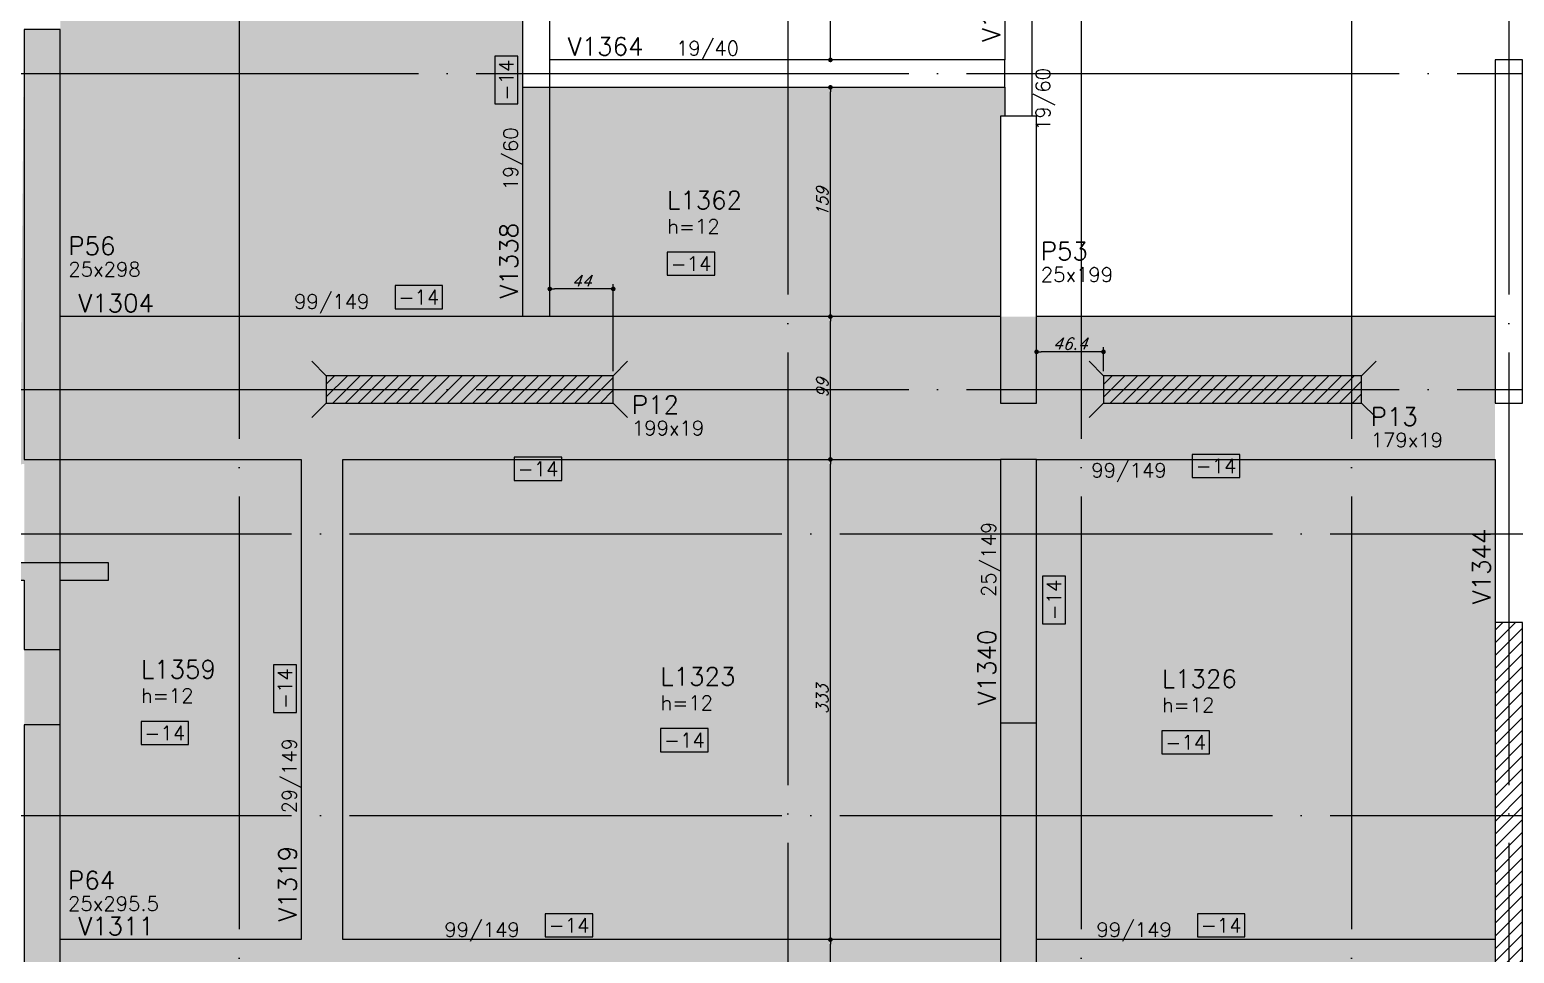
# Model space of a CAD drawing. Extents: x -5051 to 5519, y -2218 to 2282.
# Drawn here: x -1235 to -206, y 264 to 904 of the extents above; entities that cross this region are included whole.
import ezdxf
from ezdxf.enums import TextEntityAlignment as Align

# ---------------------------------------------------------------- set-up
doc = ezdxf.new("R2010")
doc.units = 0
doc.header["$LTSCALE"] = 50
doc.header["$MEASUREMENT"] = 0
doc.linetypes.add('EIXO', pattern=[6.8, 6, -0.4, 0, -0.4])
doc.layers.get('0').update_dxf_attribs({"linetype": 'CONTINUOUS'})
doc.layers.get('DEFPOINTS').update_dxf_attribs({"linetype": 'CONTINUOUS'})
for name, color, linetype in [('F-CORTE', 4, 'CONTINUOUS'), ('F-COTAS', 106, 'CONTINUOUS'), ('F-EIXO', 12, 'EIXO'), ('F-LAJES-DIM', 2, 'CONTINUOUS'), ('F-LAJES-NOME', 4, 'CONTINUOUS'), ('F-PILARES-DIM', 172, 'CONTINUOUS'), ('F-PILARES-HACH', 174, 'CONTINUOUS'), ('F-PILARES-M', 170, 'CONTINUOUS'), ('F-PILARES-N', 170, 'CONTINUOUS'), ('F-PILARES-NASCE', 4, 'CONTINUOUS'), ('F-PILARES-NOME', 170, 'CONTINUOUS'), ('F-PILARES-S', 170, 'CONTINUOUS'), ('F-PILARES-V', 170, 'CONTINUOUS'), ('F-SOLIDO-CORTE', 71, 'CONTINUOUS'), ('F-TEXTO', 6, 'CONTINUOUS'), ('F-VIGAS', 3, 'CONTINUOUS'), ('F-VIGAS-DIM', 2, 'CONTINUOUS'), ('F-VIGAS-NOME', 4, 'CONTINUOUS')]:
    doc.layers.add(name, color=color, linetype=linetype)
doc.layers.add('F-DESNIVEL-3', color=7, linetype='CONTINUOUS', true_color=0xd5c7ff)
doc.layers.add('F-DESNIVEL-6', color=7, linetype='CONTINUOUS', true_color=0xffdebd)
doc.styles.add('CP-TEXT-INCL', font='simplex.shx', dxfattribs={"oblique": 20})
doc.styles.add('MCP', font='simplex.shx')
doc.styles.add('ROMANS', font='simplex.shx')
doc.dimstyles.new('CP-COTAS-50', dxfattribs={"dimscale": 0.64, "dimtxt": 12.5, "dimasz": 5, "dimexe": 5, "dimexo": 5, "dimgap": 2.5, "dimtad": 1, "dimdec": 1, "dimdsep": 46, "dimtxsty": 'CP-TEXT-INCL', "dimblk1": 'DOT', "dimblk2": 'DOT', "dimsah": 1, "dimcen": 9, "dimclrd": 256, "dimclre": 256, "dimclrt": 256, "dimadec": 0, "dimazin": 0, "dimtfac": 1, "dimtdec": 1, "dimtmove": 2, "dimatfit": 3, "dimldrblk": 'DOT', "dimfxl": 5, "dimtolj": 1, "dimarcsym": 0})

# ---------------------------------------------------------------- blocks, each defined once
blk = doc.blocks.new('*U3')
at = {"layer": 'F-EIXO'}
blk.add_line((0, 0), (7197, 0), dxfattribs=at)
at = {"layer": 'F-TEXTO', "style": 'ROMANS'}
blk.add_attdef('EIXO', text='', height=17.5, dxfattribs=at).set_placement((-28.2072, 0), align=Align.MIDDLE_CENTER)
blk = doc.blocks.new('*U4')
at = {"layer": 'F-EIXO'}
blk.add_line((0, 0), (7285, 0), dxfattribs=at)
at = {"layer": 'F-TEXTO', "style": 'ROMANS'}
blk.add_attdef('EIXO', text='', height=17.5, dxfattribs=at).set_placement((-28.2072, 0), align=Align.MIDDLE_CENTER)
blk = doc.blocks.new('*U6')
at = {"layer": 'F-EIXO'}
blk.add_line((0, 0), (0, -2495.8), dxfattribs=at)
at = {"layer": 'F-TEXTO', "style": 'ROMANS'}
blk.add_attdef('EIXO', text='', height=17.5, rotation=360, dxfattribs=at).set_placement((0, 28.2), align=Align.MIDDLE_CENTER)
blk = doc.blocks.new('*U215')
at = {"layer": 'F-EIXO'}
blk.add_line((0, 0), (0, -2395.8), dxfattribs=at)
at = {"layer": 'F-TEXTO', "style": 'ROMANS'}
blk.add_attdef('EIXO', text='', height=17.5, rotation=360, dxfattribs=at).set_placement((0, 28.2), align=Align.MIDDLE_CENTER)
blk = doc.blocks.new('*U203')
at = {"layer": 'F-EIXO'}
blk.add_line((0, 0), (0, -2495.8), dxfattribs=at)
at = {"layer": 'F-TEXTO', "style": 'ROMANS'}
blk.add_attdef('EIXO', text='', height=17.5, rotation=360, dxfattribs=at).set_placement((0, 28.2), align=Align.MIDDLE_CENTER)
blk = doc.blocks.new('*U9')
at = {"layer": 'F-LAJES-DIM', "color": 1}
blk.add_lwpolyline([(0, 0), (33, 0), (33, 16), (0, 16)], close=True, dxfattribs=at)
at = {"layer": 'F-LAJES-DIM', "style": 'MCP'}
blk.add_attdef('DIM', text='', height=10, dxfattribs=at).set_placement((16.5, 8), align=Align.MIDDLE_CENTER)
blk = doc.blocks.new('*U12')
at = {"layer": 'F-VIGAS-DIM', "color": 1}
blk.add_lwpolyline([(0, 0), (33, 0), (33, 16), (0, 16)], close=True, dxfattribs=at)
at = {"layer": 'F-VIGAS-DIM', "style": 'MCP'}
blk.add_attdef('DIM', text='', height=10, dxfattribs=at).set_placement((16.5, 8), align=Align.MIDDLE_CENTER)
blk = doc.blocks.new('_DOT')
at = {"color": 0, "linetype": 'ByBlock'}
blk.add_line((-0.5, 0), (-1, 0), dxfattribs=at)
at = {"color": 0, "linetype": 'ByBlock', "const_width": 0.5}
blk.add_lwpolyline([(-0.25, 0, 1), (0.25, 0, 1)], format="xyb", close=True, dxfattribs=at)
blk = doc.blocks.new('*D76')
at = {"layer": 'DEFPOINTS', "color": 0, "linetype": 'Continuous', "transparency": 16777216}
for p in [(-679.9, 273.5), (-679.9, 273.5), (-679.9, 174.5)]:
    blk.add_point(p, dxfattribs=at)
at = {"layer": 'F-COTAS', "linetype": 'Continuous', "lineweight": -2, "transparency": 16777216}
blk.add_line((-679.9, 177.7), (-679.9, 270.3), dxfattribs=at)
at = {"layer": 'F-COTAS', "linetype": 'Continuous', "lineweight": -2, "transparency": 16777216, "xscale": 3.2, "yscale": 3.2, "zscale": 3.2}
for p, rotation in [((-679.9, 273.5), 90), ((-679.9, 174.5), 270)]:
    blk.add_blockref('_DOT', p, dxfattribs=dict(at, rotation=rotation))
at = {"layer": 'F-COTAS', "linetype": 'Continuous', "transparency": 16777216, "insert": (-685.5, 224), "char_height": 8, "attachment_point": 5, "rotation": 90, "style": 'CP-TEXT-INCL'}
blk.add_mtext('\\A1;99', dxfattribs=at)
blk = doc.blocks.new('*D77')
at = {"layer": 'DEFPOINTS', "color": 0, "linetype": 'Continuous', "transparency": 16777216}
for p in [(-679.9, 606.5), (-679.9, 606.5), (-679.9, 273.5)]:
    blk.add_point(p, dxfattribs=at)
at = {"layer": 'F-COTAS', "linetype": 'Continuous', "lineweight": -2, "transparency": 16777216}
blk.add_line((-679.9, 276.7), (-679.9, 603.3), dxfattribs=at)
at = {"layer": 'F-COTAS', "linetype": 'Continuous', "lineweight": -2, "transparency": 16777216, "xscale": 3.2, "yscale": 3.2, "zscale": 3.2}
for p, rotation in [((-679.9, 606.5), 90), ((-679.9, 273.5), 270)]:
    blk.add_blockref('_DOT', p, dxfattribs=dict(at, rotation=rotation))
at = {"layer": 'F-COTAS', "linetype": 'Continuous', "transparency": 16777216, "insert": (-685.5, 440), "char_height": 8, "attachment_point": 5, "rotation": 90, "style": 'CP-TEXT-INCL'}
blk.add_mtext('\\A1;333', dxfattribs=at)
blk = doc.blocks.new('*D78')
at = {"layer": 'DEFPOINTS', "color": 0, "linetype": 'Continuous', "transparency": 16777216}
for p in [(-679.9, 705.5), (-679.9, 705.5), (-679.9, 606.5)]:
    blk.add_point(p, dxfattribs=at)
at = {"layer": 'F-COTAS', "linetype": 'Continuous', "lineweight": -2, "transparency": 16777216}
blk.add_line((-679.9, 609.7), (-679.9, 702.3), dxfattribs=at)
at = {"layer": 'F-COTAS', "linetype": 'Continuous', "lineweight": -2, "transparency": 16777216, "xscale": 3.2, "yscale": 3.2, "zscale": 3.2}
for p, rotation in [((-679.9, 705.5), 90), ((-679.9, 606.5), 270)]:
    blk.add_blockref('_DOT', p, dxfattribs=dict(at, rotation=rotation))
at = {"layer": 'F-COTAS', "linetype": 'Continuous', "transparency": 16777216, "insert": (-685.5, 656), "char_height": 8, "attachment_point": 5, "rotation": 90, "style": 'CP-TEXT-INCL'}
blk.add_mtext('\\A1;99', dxfattribs=at)
blk = doc.blocks.new('*D79')
at = {"layer": 'DEFPOINTS', "color": 0, "linetype": 'Continuous', "transparency": 16777216}
for p in [(-679.9, 864.5), (-679.9, 864.5), (-679.9, 705.5)]:
    blk.add_point(p, dxfattribs=at)
at = {"layer": 'F-COTAS', "linetype": 'Continuous', "lineweight": -2, "transparency": 16777216}
blk.add_line((-679.9, 708.7), (-679.9, 861.3), dxfattribs=at)
at = {"layer": 'F-COTAS', "linetype": 'Continuous', "lineweight": -2, "transparency": 16777216, "xscale": 3.2, "yscale": 3.2, "zscale": 3.2}
for p, rotation in [((-679.9, 864.5), 90), ((-679.9, 705.5), 270)]:
    blk.add_blockref('_DOT', p, dxfattribs=dict(at, rotation=rotation))
at = {"layer": 'F-COTAS', "linetype": 'Continuous', "transparency": 16777216, "insert": (-685.5, 785), "char_height": 8, "attachment_point": 5, "rotation": 90, "style": 'CP-TEXT-INCL'}
blk.add_mtext('\\A1;159', dxfattribs=at)
blk = doc.blocks.new('*D80')
at = {"layer": 'DEFPOINTS', "color": 0, "linetype": 'Continuous', "transparency": 16777216}
for p in [(-679.9, 1294.5), (-679.9, 1294.5), (-679.9, 883.5)]:
    blk.add_point(p, dxfattribs=at)
at = {"layer": 'F-COTAS', "linetype": 'Continuous', "lineweight": -2, "transparency": 16777216}
blk.add_line((-679.9, 886.7), (-679.9, 1291.3), dxfattribs=at)
at = {"layer": 'F-COTAS', "linetype": 'Continuous', "lineweight": -2, "transparency": 16777216, "xscale": 3.2, "yscale": 3.2, "zscale": 3.2}
for p, rotation in [((-679.9, 1294.5), 90), ((-679.9, 883.5), 270)]:
    blk.add_blockref('_DOT', p, dxfattribs=dict(at, rotation=rotation))
at = {"layer": 'F-COTAS', "linetype": 'Continuous', "transparency": 16777216, "insert": (-685.5, 1089), "char_height": 8, "attachment_point": 5, "rotation": 90, "style": 'CP-TEXT-INCL'}
blk.add_mtext('\\A1;411', dxfattribs=at)
blk = doc.blocks.new('*D196')
at = {"layer": 'DEFPOINTS', "color": 0, "linetype": 'Continuous', "transparency": 16777216}
for p in [(-536.9, 681.1), (-536.9, 664.5), (-490.5, 664.5)]:
    blk.add_point(p, dxfattribs=at)
at = {"layer": 'F-COTAS', "linetype": 'Continuous', "lineweight": -2, "transparency": 16777216}
for p, q in [((-536.9, 667.7), (-536.9, 684.3)), ((-493.7, 681.1), (-533.7, 681.1)), ((-490.5, 667.7), (-490.5, 684.3))]:
    blk.add_line(p, q, dxfattribs=at)
at = {"layer": 'F-COTAS', "linetype": 'Continuous', "lineweight": -2, "transparency": 16777216, "xscale": 3.2, "yscale": 3.2, "zscale": 3.2, "rotation": 180}
blk.add_blockref('_DOT', (-536.9, 681.1), dxfattribs=at)
at = {"layer": 'F-COTAS', "linetype": 'Continuous', "lineweight": -2, "transparency": 16777216, "xscale": 3.2, "yscale": 3.2, "zscale": 3.2}
blk.add_blockref('_DOT', (-490.5, 681.1), dxfattribs=at)
at = {"layer": 'F-COTAS', "linetype": 'Continuous', "transparency": 16777216, "insert": (-513.7, 686.7), "char_height": 8, "attachment_point": 5, "style": 'CP-TEXT-INCL'}
blk.add_mtext('\\A1;46.4', dxfattribs=at)
blk = doc.blocks.new('*D200')
at = {"layer": 'DEFPOINTS', "color": 0, "linetype": 'Continuous', "transparency": 16777216}
for p in [(-874.5, 724.7), (-874.5, 720.3), (-830.5, 664.5)]:
    blk.add_point(p, dxfattribs=at)
at = {"layer": 'F-COTAS', "linetype": 'Continuous', "lineweight": -2, "transparency": 16777216}
for p, q in [((-874.5, 723.5), (-874.5, 727.9)), ((-833.7, 724.7), (-871.3, 724.7)), ((-830.5, 667.7), (-830.5, 727.9))]:
    blk.add_line(p, q, dxfattribs=at)
at = {"layer": 'F-COTAS', "linetype": 'Continuous', "lineweight": -2, "transparency": 16777216, "xscale": 3.2, "yscale": 3.2, "zscale": 3.2, "rotation": 180}
blk.add_blockref('_DOT', (-874.5, 724.7), dxfattribs=at)
at = {"layer": 'F-COTAS', "linetype": 'Continuous', "lineweight": -2, "transparency": 16777216, "xscale": 3.2, "yscale": 3.2, "zscale": 3.2}
blk.add_blockref('_DOT', (-830.5, 724.7), dxfattribs=at)
at = {"layer": 'F-COTAS', "linetype": 'Continuous', "transparency": 16777216, "insert": (-852.5, 730.3), "char_height": 8, "attachment_point": 5, "style": 'CP-TEXT-INCL'}
blk.add_mtext('\\A1;44', dxfattribs=at)

msp = doc.modelspace()

# ---------------------------------------------------------------- hatches: boundary and pattern name
at = {"layer": 'F-DESNIVEL-6', "linetype": 'Continuous'}
h = msp.add_hatch(color=256, dxfattribs=at)
h.paths.add_polyline_path([(-1239, 127), (-1214, 127), (-1214, 422.5), (-1239, 422.5)], flags=16)
h.paths.add_polyline_path([(-1239, 153.5), (-1214, 153.5), (-1214, 193.5), (-1239, 193.5)], flags=0)
h.paths.add_polyline_path([(-1217, 194.5), (-1214, 194.5), (-1214, 213.5), (-1217, 213.5)], flags=0)
at = {"layer": 'F-PILARES-HACH', "linetype": 'Continuous'}
h = msp.add_hatch(dxfattribs=at)
h.set_pattern_fill('ANSI31', color=256, scale=50, style=0)
h.paths.add_polyline_path([(-1029.5, 645.5), (-830.5, 645.5), (-830.5, 664.5), (-1029.5, 664.5)], flags=16)
h = msp.add_hatch(dxfattribs=at)
h.set_pattern_fill('ANSI31', color=256, scale=50, style=0)
h.paths.add_polyline_path([(-490.5, 645.5), (-311.5, 645.5), (-311.5, 664.5), (-490.5, 664.5)], flags=16)
h = msp.add_hatch(dxfattribs=at)
h.set_pattern_fill('ANSI31', color=256, scale=50, style=0)
h.paths.add_polyline_path([(-219, 194.5), (-200, 194.5), (-200, 493.5), (-219, 493.5)], flags=16)
at = {"layer": 'F-SOLIDO-CORTE', "linetype": 'Continuous'}
msp.add_hatch(color=256, dxfattribs=at).paths.add_polyline_path([(-1239, 474.769), (-1214, 474.769), (-1214, 522.769), (-1180.65, 522.769), (-1180.65, 534.769), (-1239, 534.769), (-1272.35, 534.769), (-1272.35, 522.769), (-1239, 522.769)], flags=16)

# ---------------------------------------------------------------- linework, layer by layer
at = {"layer": 'F-CORTE', "linetype": 'Continuous'}
for points in [[(-1180.65, 534.769), (-1239, 534.769), (-1272.35, 534.769)], [(-1272.35, 522.769), (-1239, 522.769), (-1239, 474.769), (-1214, 474.769), (-1214, 522.769), (-1180.65, 522.769)]]:
    msp.add_lwpolyline(points, dxfattribs=at)
at = {"layer": 'F-DESNIVEL-3', "linetype": 'Continuous'}
for points in [[(-1214, 904.5), (-1032.5, 705.5), (-1214, 1294.5)], [(-1214, 1294.5), (-1032.5, 705.5), (-1090, 1294.5)], [(-893.5, 1294.5), (-1090, 1294.5), (-1032.5, 705.5)], [(-893.5, 1294.5), (-1032.5, 705.5), (-893.5, 1294.5)], [(-893.5, 1294.5), (-1032.5, 705.5), (-893.5, 705.5)], [(-893.5, 1294.5), (-893.5, 705.5), (-893.5, 1294.5)], [(-893.5, 1294.5), (-893.5, 705.5), (-893.5, 874)], [(-893.5, 1294.5), (-893.5, 874), (-893.5, 1294.5)], [(-1214, 904.5), (-1239, 904.4), (-1214, 606.4), (-1242.125, 603)], [(-1214, 904.5), (-1214, 705.5), (-1032.5, 705.5)], [(-1214, 904.5), (-1032.5, 705.5), (-1214, 904.5)], [(-874.5, 705.5), (-874.5, 864.5), (-893.5, 864.5)], [(-874.5, 705.5), (-893.5, 864.5), (-893.5, 705.5)], [(-874.5, 705.5), (-562, 705.5), (-874.5, 864.5)], [(-874.5, 705.5), (-874.5, 864.5), (-874.5, 705.5)], [(-562, 705.5), (-562, 844.5), (-874.5, 864.5)], [(-562, 705.5), (-874.5, 864.5), (-562, 705.5)], [(-874.5, 864.5), (-562, 844.5), (-559, 864.5)], [(-874.5, 864.5), (-559, 864.5), (-874.5, 864.5)], [(-562, 844.5), (-559, 844.5), (-559, 864.5)], [(-562, 844.5), (-559, 864.5), (-562, 844.5)], [(-1032.5, 606.5), (-1032.5, 705.5), (-1213.9, 705.5)], [(-1032.5, 606.5), (-1213.9, 705.5), (-1213.9, 606.5)], [(-1032.5, 606.5), (-884, 606.5), (-884, 705.5)], [(-1032.5, 606.5), (-884, 705.5), (-1032.5, 705.5)], [(-1032.5, 606.5), (-1032.5, 705.5), (-1032.5, 606.5)], [(-874.5, 705.5), (-893.5, 705.5), (-874.5, 705.5)], [(-884, 606.5), (-562.1, 645.4), (-562.1, 705.5)], [(-884, 606.5), (-562.1, 705.5), (-884, 705.5)], [(-884, 606.5), (-884, 705.5), (-884, 606.5)], [(-562, 645.4), (-562.1, 705.5), (-537, 645.5), (-536.9, 705.5)], [(-401, 606.5), (-401, 705.5), (-536.9, 705.5)], [(-401, 606.5), (-536.9, 705.5), (-536.9, 645.4)], [(-401, 606.5), (-219.1, 645.4), (-219.1, 705.5)], [(-401, 606.5), (-219.1, 705.5), (-401, 705.5)], [(-401, 606.5), (-401, 705.5), (-401, 606.5)], [(-884, 606.5), (-562, 606.5), (-562, 645.4)], [(-884, 606.5), (-562, 645.4), (-562.1, 645.4)], [(-562, 645.4), (-537, 645.358), (-562, 423.5), (-537, 423.5)], [(-401, 606.5), (-536.9, 645.4), (-537, 645.4)], [(-401, 606.5), (-537, 645.4), (-537, 606.5)], [(-401, 606.5), (-219, 606.5), (-219, 645.4)], [(-401, 606.5), (-219, 645.4), (-219.1, 645.4)], [(-1239, 422.6), (-1214, 422.6), (-1214, 606.4)], [(-1239, 422.6), (-1214, 606.4), (-1239, 606.4)], [(-1047, 606.5), (-1214, 606.5), (-1214, 422.5)], [(-1047, 606.5), (-1214, 422.5), (-1047, 606.5)], [(-1047, 606.5), (-1214, 422.5), (-1214, 273.5)], [(-1047, 606.5), (-1214, 273.5), (-1047, 606.5)], [(-1047, 606.5), (-1214, 273.5), (-1117.5, 273.5)], [(-1032.5, 606.5), (-1213.9, 606.5), (-1032.5, 606.5)], [(-1047, 606.5), (-1117.5, 273.5), (-1047, 606.5)], [(-1047, 606.5), (-1117.5, 273.5), (-1047, 273.5)], [(-1018, 273.5), (-1018, 606.5), (-1047, 606.5)], [(-1018, 273.5), (-1047, 606.5), (-1047, 273.5)], [(-1047, 606.5), (-1047, 273.5), (-1047, 606.5)], [(-884, 606.5), (-1018, 606.5), (-1018, 273.5)], [(-884, 606.5), (-1018, 273.5), (-884, 606.5)], [(-884, 606.5), (-1018, 273.5), (-783.5, 273.5)], [(-884, 606.5), (-783.5, 273.5), (-884, 606.5)], [(-884, 606.5), (-783.5, 273.5), (-562, 273.5)], [(-884, 606.5), (-562, 273.5), (-884, 606.5)], [(-884, 606.5), (-562, 273.5), (-562, 423.5)], [(-884, 606.5), (-562, 423.5), (-884, 606.5)], [(-884, 606.5), (-562, 423.5), (-562, 606.5)], [(-884, 606.5), (-562, 606.5), (-884, 606.5)], [(-401, 606.5), (-537, 606.5), (-537, 423.5)], [(-401, 606.5), (-537, 423.5), (-401, 606.5)], [(-401, 606.5), (-537, 423.5), (-537, 273.5)], [(-401, 606.5), (-537, 273.5), (-401, 606.5)], [(-401, 606.5), (-537, 273.5), (-443.25, 273.5)], [(-401, 606.5), (-443.25, 273.5), (-401, 606.5)], [(-401, 606.5), (-443.25, 273.5), (-375.5, 273.5)], [(-401, 606.5), (-375.5, 273.5), (-401, 606.5)], [(-401, 606.5), (-375.5, 273.5), (-219, 273.5)], [(-401, 606.5), (-219, 273.5), (-401, 606.5)], [(-401, 606.5), (-219, 273.5), (-219, 493.5)], [(-401, 606.5), (-219, 493.5), (-401, 606.5)], [(-401, 606.5), (-219, 493.5), (-219, 606.5)], [(-401, 606.5), (-219, 606.5), (-401, 606.5)], [(-536.9, 174.5), (-562, 174.5), (-537, 423.5), (-562, 423.5)], [(-1117.5, 174.5), (-1117.5, 273.5), (-1213.9, 273.5)], [(-1117.5, 174.5), (-1213.9, 273.5), (-1213.9, 174.5)], [(-1117.5, 174.5), (-1032.5, 174.5), (-1032.5, 273.5)], [(-1117.5, 174.5), (-1032.5, 273.5), (-1117.5, 273.5)], [(-1117.5, 174.5), (-1117.5, 273.5), (-1117.5, 174.5)], [(-1018, 273.5), (-1047, 273.5), (-1018, 273.5)], [(-1032.5, 174.5), (-783.5, 174.5), (-783.5, 273.5)], [(-1032.5, 174.5), (-783.5, 273.5), (-1032.5, 273.5)], [(-1032.5, 174.5), (-1032.5, 273.5), (-1032.5, 174.5)], [(-783.5, 174.5), (-562.1, 174.5), (-562.1, 273.5)], [(-783.5, 174.5), (-562.1, 273.5), (-783.5, 273.5)], [(-783.5, 174.5), (-783.5, 273.5), (-783.5, 174.5)], [(-443.25, 174.5), (-443.25, 273.5), (-536.9, 273.5)], [(-443.25, 174.5), (-536.9, 273.5), (-536.9, 174.5)], [(-443.25, 174.5), (-375.5, 174.5), (-375.5, 273.5)], [(-443.25, 174.5), (-375.5, 273.5), (-443.25, 273.5)], [(-443.25, 174.5), (-443.25, 273.5), (-443.25, 174.5)], [(-375.5, 174.5), (-219.1, 174.5), (-219.1, 273.5)], [(-375.5, 174.5), (-219.1, 273.5), (-375.5, 273.5)], [(-375.5, 174.5), (-375.5, 273.5), (-375.5, 174.5)]]:
    msp.add_solid(points, dxfattribs=at)
at = {"layer": 'F-DESNIVEL-3'}
msp.add_solid([(-1214, 904.4), (-1220, 904.4), (-1214, 904.4)], dxfattribs=at)
at = {"layer": 'F-PILARES-M', "linetype": 'Continuous'}
for points in [[(-219, 645.5), (-200, 645.5), (-200, 883.5), (-219, 883.5), (-219, 645.5)], [(-562, 645.5), (-537, 645.5), (-537, 844.5), (-562, 844.5), (-562, 645.5)], [(-1239, 127), (-1214, 127), (-1214, 422.5), (-1239, 422.5), (-1239, 127)], [(-562, 164.5), (-537, 164.5), (-537, 423.5), (-562, 423.5), (-562, 164.5)]]:
    msp.add_lwpolyline(points, dxfattribs=at)
at = {"layer": 'F-PILARES-N', "linetype": 'Continuous'}
for points in [[(-1029.5, 645.5), (-830.5, 645.5), (-830.5, 664.5), (-1029.5, 664.5), (-1029.5, 645.5)], [(-490.5, 645.5), (-311.5, 645.5), (-311.5, 664.5), (-490.5, 664.5), (-490.5, 645.5)]]:
    msp.add_lwpolyline(points, dxfattribs=at)
at = {"layer": 'F-PILARES-NASCE', "linetype": 'Continuous'}
for p, q in [((-1029.5, 664.5), (-1039.5, 674.5)), ((-830.5, 664.5), (-820.5, 674.5)), ((-490.5, 664.5), (-500.5, 674.5)), ((-311.5, 664.5), (-301.5, 674.5)), ((-1029.5, 645.5), (-1039.5, 635.5)), ((-830.5, 645.5), (-820.5, 635.5)), ((-490.5, 645.5), (-500.5, 635.5)), ((-311.5, 645.5), (-301.5, 635.5))]:
    msp.add_line(p, q, dxfattribs=at)
at = {"layer": 'F-PILARES-S', "linetype": 'Continuous'}
msp.add_lwpolyline([(-1239, 606.5), (-1214, 606.5), (-1214, 904.5), (-1239, 904.5), (-1239, 606.5)], dxfattribs=at)
at = {"layer": 'F-PILARES-V', "linetype": 'Continuous'}
msp.add_lwpolyline([(-219, 194.5), (-200, 194.5), (-200, 493.5), (-219, 493.5), (-219, 194.5)], dxfattribs=at)
at = {"layer": 'F-SOLIDO-CORTE', "linetype": 'Continuous'}
msp.add_lwpolyline([(-1239, 474.769), (-1214, 474.769), (-1214, 522.769), (-1180.65, 522.769), (-1180.65, 534.769), (-1239, 534.769), (-1272.35, 534.769), (-1272.35, 522.769), (-1239, 522.769), (-1239, 474.769)], dxfattribs=at)
at = {"layer": 'F-VIGAS'}
for points in [[(-893.5, 1294.5), (-893.5, 874)], [(-874.5, 883.5), (-874.5, 1294.5)], [(-559, 1215.5), (-559, 883.5)], [(-540, 874), (-540, 1215.5)], [(-559, 883.5), (-874.5, 883.5)], [(-874.5, 864.5), (-874.5, 883.5)], [(-559, 864.5), (-559, 883.5)], [(-893.5, 874), (-893.5, 705.5)], [(-540, 844.5), (-540, 874)], [(-893.5, 864.5), (-559, 864.5)], [(-874.5, 705.5), (-874.5, 864.5)], [(-559, 864.5), (-559, 844.5)], [(-1032.5, 705.5), (-1214, 705.5)], [(-893.5, 705.5), (-1032.5, 705.5)], [(-874.5, 705.5), (-893.5, 705.5)], [(-562, 705.5), (-874.5, 705.5)], [(-401, 705.5), (-537, 705.5)], [(-219, 705.5), (-401, 705.5)], [(-1214, 606.5), (-1047, 606.5)], [(-1214, 422.5), (-1214, 606.5)], [(-1047, 606.5), (-1047, 273.5)], [(-1018, 606.5), (-884, 606.5)], [(-1018, 273.5), (-1018, 606.5)], [(-884, 606.5), (-562, 606.5)], [(-537, 606.5), (-562, 606.5)], [(-562, 606.5), (-562, 423.5)], [(-537, 606.5), (-401, 606.5)], [(-537, 423.5), (-537, 606.5)], [(-401, 606.5), (-219, 606.5)], [(-219, 606.5), (-219, 493.5)], [(-1117.5, 273.5), (-1214, 273.5)], [(-1047, 273.5), (-1117.5, 273.5)], [(-783.5, 273.5), (-1018, 273.5)], [(-562, 273.5), (-783.5, 273.5)], [(-443.25, 273.5), (-537, 273.5)], [(-375.5, 273.5), (-443.25, 273.5)], [(-219, 273.5), (-375.5, 273.5)]]:
    msp.add_lwpolyline(points, dxfattribs=at)

# ---------------------------------------------------------------- block references
at = {"layer": 'F-EIXO', "linetype": 'Continuous'}
for name, p in [('*U6', (-709.5, 1701.024)), ('*U203', (-209.5, 1701.024)), ('*U215', (-1090, 1601.024)), ('*U215', (-506, 1601.024)), ('*U215', (-318.5, 1601.024)), ('*U3', (-3646.32, 874)), ('*U3', (-3646.32, 655)), ('*U4', (-3734.274, 555)), ('*U4', (-3734.274, 359.5))]:
    msp.add_blockref(name, p, dxfattribs=at)
at = {"layer": 'F-LAJES-DIM', "linetype": 'Continuous'}
for p in [(-793.121, 734.136), (-1157.996, 408.786), (-797.717, 403.825), (-449.983, 402.288)]:
    msp.add_blockref('*U9', p, dxfattribs=at).add_auto_attribs({'DIM': '-14'})
at = {"layer": 'F-VIGAS-DIM', "linetype": 'Continuous', "rotation": 90}
for p in [(-896.625, 853), (-516.766, 492.568), (-1050.125, 431)]:
    msp.add_blockref('*U12', p, dxfattribs=at).add_auto_attribs({'DIM': '-14'})
at = {"layer": 'F-VIGAS-DIM', "linetype": 'Continuous'}
for p in [(-981.841, 710.999), (-899.196, 591.938), (-429, 594), (-877.648, 275.461), (-425.414, 275.461)]:
    msp.add_blockref('*U12', p, dxfattribs=at).add_auto_attribs({'DIM': '-14'})

# ---------------------------------------------------------------- texts
at = {"layer": 'F-LAJES-DIM', "linetype": 'Continuous', "style": 'MCP'}
for p in [(-793.121, 763.037), (-1157.996, 437.687), (-797.717, 432.725), (-449.983, 431.188)]:
    msp.add_text('h=12', height=10, dxfattribs=at).set_placement(p)
at = {"layer": 'F-LAJES-NOME', "linetype": 'Continuous', "style": 'MCP'}
for s, p in [('L1362', (-793.121, 780.037)), ('L1359', (-1157.996, 454.687)), ('L1323', (-797.717, 449.725)), ('L1326', (-449.983, 448.188))]:
    msp.add_text(s, height=12.5, dxfattribs=at).set_placement(p)
at = {"layer": 'F-PILARES-DIM', "linetype": 'Continuous', "style": 'MCP'}
for s, p in [('25x298', (-1208.349, 733.319)), ('25x199', (-533.991, 729.678)), ('199x19', (-817.576, 623.184)), ('179x19', (-305.25, 614.875)), ('25x295.5', (-1208.589, 293.479))]:
    msp.add_text(s, height=10, dxfattribs=at).set_placement(p)
at = {"layer": 'F-PILARES-NOME', "linetype": 'Continuous', "style": 'MCP'}
for s, p in [('P56', (-1208.349, 748.319)), ('P53', (-533.991, 744.678)), ('P12', (-817.576, 638.184)), ('P13', (-305.25, 629.875)), ('P64', (-1208.589, 308.479))]:
    msp.add_text(s, height=12.5, dxfattribs=at).set_placement(p)
at = {"layer": 'F-VIGAS-DIM', "linetype": 'Continuous', "style": 'MCP'}
for s, p in [('19/40', (-787, 886.625)), ('99/149', (-1051.841, 710.999)), ('99/149', (-499, 594)), ('99/149', (-947.648, 275.461)), ('99/149', (-495.414, 275.461))]:
    msp.add_text(s, height=10, dxfattribs=at).set_placement(p)
for s, p in [('19/60', (-527.5, 834.25)), ('19/60', (-896.625, 793)), ('25/149', (-565.125, 511)), ('29/149', (-1050.125, 361))]:
    msp.add_text(s, height=10, rotation=90, dxfattribs=at).set_placement(p)
at = {"layer": 'F-VIGAS-NOME', "linetype": 'Continuous', "style": 'MCP'}
for s, p in [('V1341', (-562.125, 896)), ('V1338', (-896.625, 718)), ('V1344', (-222.125, 506)), ('V1340', (-565.125, 436)), ('V1319', (-1050.125, 286))]:
    msp.add_text(s, height=12.5, rotation=90, dxfattribs=at).set_placement(p)
for s, p in [('V1364', (-862, 886.625)), ('V1304', (-1201.5, 708.625)), ('V1311', (-1201.5, 276.625))]:
    msp.add_text(s, height=12.5, dxfattribs=at).set_placement(p)

# ---------------------------------------------------------------- dimensions: what is measured, and where the dimension line sits
at = {"layer": 'F-COTAS', "linetype": 'Continuous'}
for base, p1, p2, picture, middle in [((-679.867, 1294.5), (-679.867, 883.5), (-679.867, 1294.5), '*D80', (-685.467, 1089)), ((-679.867, 864.5), (-679.867, 705.5), (-679.867, 864.5), '*D79', (-685.467, 785)), ((-679.867, 705.5), (-679.867, 606.5), (-679.867, 705.5), '*D78', (-685.467, 656)), ((-679.867, 606.5), (-679.867, 273.5), (-679.867, 606.5), '*D77', (-685.467, 440)), ((-679.867, 273.5), (-679.867, 174.5), (-679.867, 273.5), '*D76', (-685.467, 224))]:
    dim = msp.add_linear_dim(base=base, p1=p1, p2=p2, angle=270, dimstyle='CP-COTAS-50', dxfattribs=at)
    dim.commit()
    dim.dimension.update_dxf_attribs({"geometry": picture, "text_midpoint": middle})
for base, p1, p2, picture, middle in [((-874.5, 724.719), (-830.5, 664.5), (-874.5, 720.282), '*D200', (-852.5, 730.319)), ((-536.9, 681.14), (-490.5, 664.5), (-536.9, 664.5), '*D196', (-513.7, 686.74))]:
    dim = msp.add_linear_dim(base=base, p1=p1, p2=p2, dimstyle='CP-COTAS-50', dxfattribs=at)
    dim.commit()
    dim.dimension.update_dxf_attribs({"geometry": picture, "text_midpoint": middle})

doc.saveas('drawing.dxf')
